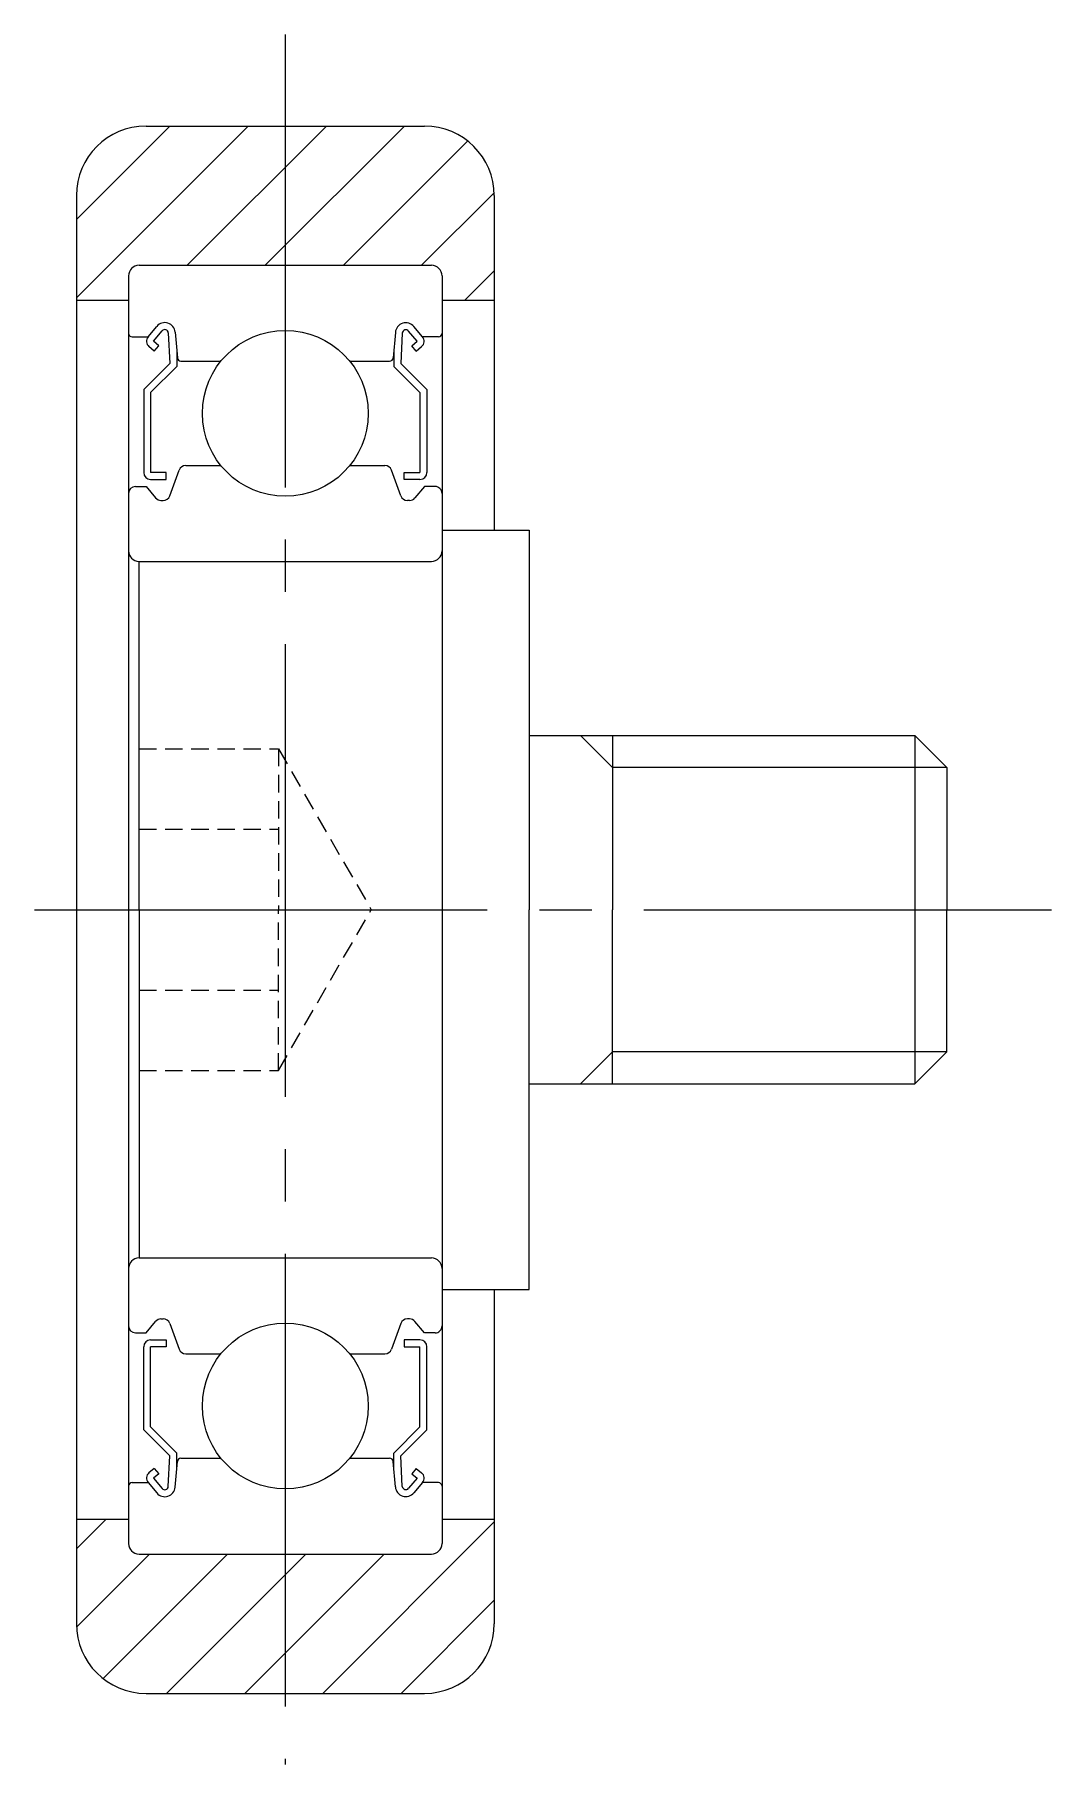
# Model space of a CAD drawing. Extents: x 5.3 to 97.9, y 5 to 79.9.
# Drawn here: x 68.66 to 97.86, y 30.21 to 79.88 of the extents above; entities outside this region: 2.
import ezdxf

# ---------------------------------------------------------------- set-up
doc = ezdxf.new("R2010")
doc.units = 0
doc.linetypes.add('CENTER', pattern=[17.5, 13, -1.5, 1.5, -1.5])
doc.linetypes.add('DASHED', pattern=[0.75, 0.5, -0.25])
doc.layers.get('0').update_dxf_attribs({"linetype": 'CONTINUOUS'})
doc.layers.add('CENTER', color=1, linetype='CENTER')
doc.styles.get("Standard").update_dxf_attribs({"font": 'txt.shx'})

msp = doc.modelspace()

# ---------------------------------------------------------------- linework, layer by layer
at = {"color": 3, "linetype": 'CONTINUOUS'}
for p, q in [((69.855, 72.318), (74.789, 77.251)), ((69.855, 74.563), (72.544, 77.251)), ((73.034, 73.251), (77.034, 77.251)), ((75.279, 73.251), (79.279, 77.251)), ((77.524, 73.251), (81.094, 76.821)), ((79.769, 73.251), (81.854, 75.336)), ((81.014, 72.251), (81.855, 73.093)), ((85.255, 58.831), (84.335, 59.751)), ((94.855, 58.831), (85.255, 58.831)), ((85.255, 50.671), (84.335, 49.751)), ((94.855, 50.671), (85.255, 50.671)), ((69.855, 36.397), (70.71, 37.251)), ((76.935, 32.251), (81.855, 37.172)), ((69.858, 34.154), (71.955, 36.251)), ((70.624, 32.675), (74.2, 36.251)), ((72.445, 32.251), (76.445, 36.251)), ((74.69, 32.251), (78.69, 36.251)), ((79.18, 32.251), (81.855, 34.927))]:
    msp.add_line(p, q, dxfattribs=at)
at = {"color": 7, "linetype": 'CONTINUOUS'}
for p, q in [((71.855, 77.251), (79.855, 77.251)), ((69.855, 75.251), (69.855, 34.251)), ((81.855, 75.251), (81.855, 65.651)), ((71.655, 73.251), (80.055, 73.251)), ((71.355, 72.951), (71.355, 54.751)), ((80.355, 72.951), (80.355, 54.751)), ((69.855, 72.251), (71.355, 72.251)), ((80.355, 72.251), (81.855, 72.251)), ((71.455, 71.201), (71.915, 71.201)), ((71.915, 71.201), (72.165, 71.499)), ((72.068, 71.072), (72.319, 71.37)), ((72.221, 70.944), (72.068, 71.072)), ((72.495, 71.311), (72.538, 70.434)), ((72.694, 71.332), (72.758, 70.592)), ((79.016, 71.324), (78.952, 70.592)), ((79.215, 71.307), (79.172, 70.434)), ((79.642, 71.072), (79.397, 71.364)), ((79.489, 70.944), (79.642, 71.072)), ((79.795, 71.201), (79.55, 71.493)), ((80.255, 71.201), (79.795, 71.201)), ((72.093, 70.791), (71.94, 70.919)), ((72.093, 70.791), (72.221, 70.944)), ((72.738, 70.821), (72.738, 70.351)), ((78.972, 70.821), (78.972, 70.351)), ((79.617, 70.791), (79.489, 70.944)), ((79.617, 70.791), (79.77, 70.919)), ((72.538, 70.434), (71.788, 69.684)), ((72.738, 70.351), (71.988, 69.601)), ((72.858, 70.501), (74.006, 70.501)), ((77.705, 70.501), (78.852, 70.501)), ((78.972, 70.351), (79.722, 69.601)), ((79.172, 70.434), (79.922, 69.684)), ((71.788, 69.684), (71.788, 67.301)), ((71.988, 69.601), (71.988, 67.301)), ((79.722, 69.601), (79.722, 67.301)), ((79.922, 69.684), (79.922, 67.301)), ((72.438, 67.301), (71.988, 67.301)), ((71.988, 67.101), (72.438, 67.101)), ((72.438, 67.101), (72.438, 67.301)), ((72.537, 66.633), (72.806, 67.37)), ((72.994, 67.501), (74.006, 67.501)), ((77.705, 67.501), (78.717, 67.501)), ((79.173, 66.633), (78.905, 67.369)), ((79.272, 67.301), (79.722, 67.301)), ((79.272, 67.101), (79.272, 67.301)), ((79.722, 67.101), (79.272, 67.101)), ((71.555, 66.901), (71.855, 66.901)), ((71.855, 66.901), (72.131, 66.573)), ((79.855, 66.901), (79.579, 66.572)), ((80.155, 66.901), (79.855, 66.901)), ((72.284, 66.501), (72.349, 66.501)), ((79.426, 66.501), (79.361, 66.501)), ((80.355, 65.651), (82.855, 65.651)), ((80.355, 65.651), (80.355, 43.851)), ((82.855, 65.651), (82.855, 54.751)), ((71.655, 54.751), (71.655, 64.751)), ((71.655, 64.751), (80.055, 64.751)), ((82.855, 59.751), (93.935, 59.751)), ((85.255, 59.751), (85.255, 54.751)), ((93.935, 59.751), (94.855, 58.831)), ((93.935, 59.751), (93.935, 49.751)), ((94.855, 58.831), (94.855, 54.751)), ((71.355, 54.751), (71.355, 36.551)), ((71.655, 54.751), (71.655, 44.751)), ((80.355, 54.751), (80.355, 36.551)), ((82.855, 43.851), (82.855, 54.751)), ((85.255, 49.751), (85.255, 54.751)), ((94.855, 50.671), (94.855, 54.751)), ((93.935, 49.751), (94.855, 50.671)), ((82.855, 49.751), (93.935, 49.751)), ((71.655, 44.751), (80.055, 44.751)), ((80.355, 43.851), (82.855, 43.851)), ((81.855, 43.851), (81.855, 34.251)), ((71.855, 42.601), (72.131, 42.93)), ((72.284, 43.001), (72.349, 43.001)), ((72.537, 42.87), (72.806, 42.133)), ((79.173, 42.869), (78.905, 42.133)), ((79.426, 43.001), (79.361, 43.001)), ((79.855, 42.601), (79.579, 42.93)), ((71.555, 42.601), (71.855, 42.601)), ((71.988, 42.401), (72.438, 42.401)), ((72.438, 42.401), (72.438, 42.201)), ((79.722, 42.401), (79.272, 42.401)), ((79.272, 42.401), (79.272, 42.201)), ((80.155, 42.601), (79.855, 42.601)), ((71.788, 39.818), (71.788, 42.201)), ((72.438, 42.201), (71.988, 42.201)), ((71.988, 39.901), (71.988, 42.201)), ((72.994, 42.001), (74.006, 42.001)), ((73.247, 42.001), (73.247, 42.001)), ((73.5, 42.001), (73.5, 42.001)), ((77.705, 42.001), (78.717, 42.001)), ((79.272, 42.201), (79.722, 42.201)), ((79.722, 39.901), (79.722, 42.201)), ((79.922, 39.818), (79.922, 42.201)), ((72.538, 39.068), (71.788, 39.818)), ((72.738, 39.151), (71.988, 39.901)), ((78.972, 39.151), (79.722, 39.901)), ((79.172, 39.068), (79.922, 39.818)), ((72.495, 38.191), (72.538, 39.068)), ((72.694, 38.17), (72.758, 38.91)), ((72.738, 38.681), (72.738, 39.151)), ((72.858, 39.001), (74.006, 39.001)), ((77.705, 39.001), (78.852, 39.001)), ((79.016, 38.178), (78.952, 38.91)), ((78.972, 38.681), (78.972, 39.151)), ((79.215, 38.195), (79.172, 39.068)), ((71.455, 38.301), (71.915, 38.301)), ((71.915, 38.301), (72.165, 38.004)), ((72.093, 38.711), (71.94, 38.583)), ((72.221, 38.558), (72.068, 38.43)), ((72.068, 38.43), (72.319, 38.132)), ((72.093, 38.711), (72.221, 38.558)), ((79.642, 38.43), (79.397, 38.138)), ((79.617, 38.711), (79.489, 38.558)), ((79.489, 38.558), (79.642, 38.43)), ((79.795, 38.301), (79.55, 38.009)), ((79.617, 38.711), (79.77, 38.583)), ((80.255, 38.301), (79.795, 38.301)), ((69.855, 37.251), (71.355, 37.251)), ((80.355, 37.251), (81.855, 37.251)), ((71.655, 36.251), (80.055, 36.251)), ((71.855, 32.251), (79.855, 32.251))]:
    msp.add_line(p, q, dxfattribs=at)
at = {"color": 3, "linetype": 'DASHED'}
for p, q in [((71.655, 59.37), (75.655, 59.37)), ((75.655, 59.37), (78.322, 54.751)), ((75.655, 59.37), (75.655, 54.751)), ((71.655, 57.061), (75.655, 57.061)), ((75.655, 50.132), (78.322, 54.751)), ((75.655, 50.132), (75.655, 54.751)), ((71.655, 52.442), (75.655, 52.442)), ((71.655, 50.132), (75.655, 50.132))]:
    msp.add_line(p, q, dxfattribs=at)
at = {"color": 7, "linetype": 'CONTINUOUS'}
for centre in [(75.855, 69.001), (75.855, 40.501)]:
    msp.add_circle(centre, 2.381, dxfattribs=at)
for centre, radius, start, end in [((71.855, 75.251), 2, 90, 180), ((79.855, 75.251), 2, 0, 90), ((71.655, 72.951), 0.3, 90, 180), ((80.055, 72.951), 0.3, 0, 90), ((72.395, 71.306), 0.3, 4.9967, 140.001), ((79.318, 71.298), 0.303, 40.0459, 175.0792), ((71.455, 71.301), 0.1, 180, 270), ((72.069, 71.073), 0.2, 140.001, 230.0801), ((72.395, 71.306), 0.1, 2.8199, 140.0012), ((79.318, 71.298), 0.103, 39.874, 175.0048), ((79.642, 71.072), 0.2, 309.9138, 40.1318), ((80.255, 71.301), 0.1, 269.9995, 359.9913), ((72.858, 70.601), 0.1, 184.9967, 269.9995), ((78.852, 70.601), 0.1, 269.9995, 354.8557), ((71.988, 67.301), 0.2, 180, 270), ((72.994, 67.301), 0.2, 90, 159.9919), ((78.717, 67.301), 0.2, 19.8845, 90.0002), ((79.722, 67.301), 0.2, 269.9998, 359.9956), ((71.555, 66.701), 0.2, 90, 180), ((72.284, 66.701), 0.2, 219.9921, 270), ((72.349, 66.701), 0.2, 270, 339.9919), ((79.361, 66.701), 0.2, 199.8883, 269.9998), ((79.426, 66.701), 0.2, 269.9998, 319.8616), ((80.155, 66.701), 0.2, 359.9956, 90.0002), ((71.655, 65.051), 0.3, 180, 270), ((80.055, 65.051), 0.3, 270, 0), ((71.655, 44.451), 0.3, 90, 180), ((80.055, 44.451), 0.3, 0, 90), ((71.555, 42.801), 0.2, 180, 270), ((72.284, 42.801), 0.2, 90, 140.0079), ((72.349, 42.801), 0.2, 20.0081, 90), ((79.361, 42.801), 0.2, 90.0002, 160.1117), ((79.426, 42.801), 0.2, 40.1384, 90.0002), ((80.155, 42.801), 0.2, 269.9998, 0.0044), ((71.988, 42.201), 0.2, 90, 180), ((79.722, 42.201), 0.2, 0.0044, 90.0002), ((72.994, 42.201), 0.2, 200.0081, 270), ((78.717, 42.201), 0.2, 269.9998, 340.1155), ((72.858, 38.901), 0.1, 90.0005, 175.0033), ((78.852, 38.901), 0.1, 5.1443, 90.0005), ((71.455, 38.201), 0.1, 90, 180), ((72.069, 38.43), 0.2, 129.9199, 219.999), ((79.642, 38.43), 0.2, 319.8682, 50.0862), ((80.255, 38.201), 0.1, 0.0087, 90.0005), ((72.395, 38.197), 0.3, 219.999, 355.0033), ((72.395, 38.196), 0.1, 219.9988, 357.1801), ((79.318, 38.204), 0.303, 184.9208, 319.9541), ((79.318, 38.204), 0.103, 184.9952, 320.126), ((71.655, 36.551), 0.3, 180, 270), ((80.055, 36.551), 0.3, 270, 0), ((71.855, 34.251), 2, 180, 270), ((79.855, 34.251), 2, 270, 0)]:
    msp.add_arc(centre, radius, start, end, dxfattribs=at)
at = {"layer": 'CENTER', "color": 1, "linetype": 'CENTER'}
for p, q in [((75.855, 79.875), (75.855, 30.212)), ((68.655, 54.751), (97.855, 54.751))]:
    msp.add_line(p, q, dxfattribs=at)

# ---------------------------------------------------------------- texts
at = {"color": 7, "linetype": 'CONTINUOUS'}
for s, p in [('UMBH20-45', (5, 12.5)), ('UMBH2045', (5, 5))]:
    msp.add_text(s, height=2, dxfattribs=at).set_placement(p)

doc.saveas('drawing.dxf')
